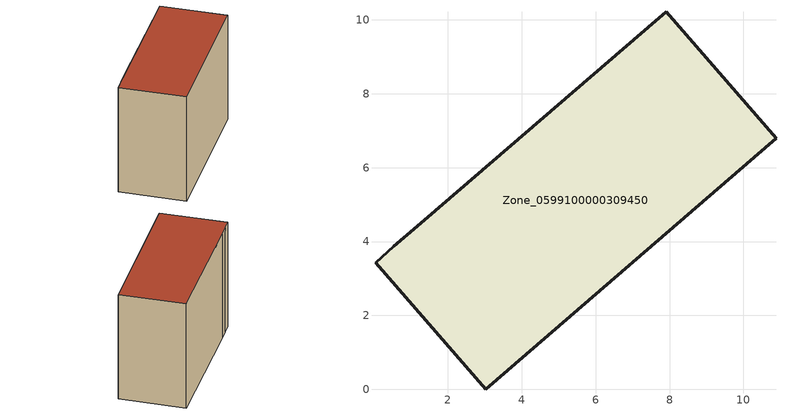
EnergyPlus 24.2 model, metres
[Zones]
Zone_0599100000309450
 floor ground (C_G): 0.54,3.87 1.17,4.41 7.91,10.22 10.88,6.8 3.03,0 0.05,3.43 z0
 wall outside (C_F): 3.03,0 10.88,6.8 7.91,10.22 1.17,4.41 0.54,3.87 0.05,3.43 3.03,0 z0:7.81
 roof outside (C_R): 1.17,4.41 0.54,3.87 0.05,3.43 3.03,0 10.88,6.8 7.91,10.22 z7.81
[BUILDING]
Pand.0599100000309450: North Axis=0; Terrain=City; Loads Convergence Tolerance Value=0.04; Temperature Convergence Tolerance Value=0.4; Solar Distribution=FullExterior; Maximum Number of Warmup Days=25; Minimum Number of Warmup Days=1
[Site:Location]
Rotterdam.The.Hague.AP_ZH_NLD Design_Conditions: Latitude=51.96; Longitude=4.45; Time Zone=1; Elevation=-4.5
[SITE:GROUNDTEMPERATURE:BUILDINGSURFACE]
18, 18, 18, 18, 18, 18, 18, 18, 18, 18, 18, 18
[MATERIAL] Thermal Absorptance=0.9; Solar Absorptance=0.7; Visible Absorptance=0.7
Name | Roughness | Thickness | Conductivity | Density | Specific Heat
G.TI.1946 | MediumSmooth | 0.15 | 1 | 540 | 1210
F.TI.1946 | Rough | 0.3 | 0.857143 | 1920 | 840
R.TI.1946 | MediumRough | 0.2 | 0.1 | 1500 | 1000
[CONSTRUCTION]
C_G: G.TI.1946
C_F: F.TI.1946
C_R: R.TI.1946
[ZONE]
Zone_0599100000309450: Type=1; Multiplier=1; Ceiling Height=Autocalculate; Volume=Autocalculate; Floor Area=autocalculate; Part of Total Floor Area=Yes
[ZONEINFILTRATION:DESIGNFLOWRATE]
Infil_Zone_0599100000309450: Zone or ZoneList or Space or SpaceList=Zone_0599100000309450; Schedule=AlwaysOn; Design Flow Rate Calculation Method=Flow/Area; Flow Rate per Floor Area=0.003; Constant Term Coefficient=1; Temperature Term Coefficient=0; Velocity Term Coefficient=0; Velocity Squared Term Coefficient=0
[HVACTEMPLATE:ZONE:IDEALLOADSAIRSYSTEM]
Zone_0599100000309450: Maximum Heating Supply Air Temperature=50; Minimum Cooling Supply Air Temperature=13; Maximum Heating Supply Air Humidity Ratio=0.0156; Minimum Cooling Supply Air Humidity Ratio=0.0077; Heating Limit=NoLimit; Cooling Limit=NoLimit; Dehumidification Control Type=ConstantSensibleHeatRatio; Cooling Sensible Heat Ratio=0.7; Dehumidification Setpoint=60; Humidification Control Type=None; Humidification Setpoint=30; Outdoor Air Method=None; Outdoor Air Flow Rate per Person=0.00944; Outdoor Air Flow Rate per Zone Floor Area=0; Outdoor Air Flow Rate per Zone=0; Demand Controlled Ventilation Type=None; Outdoor Air Economizer Type=NoEconomizer; Heat Recovery Type=None; Sensible Heat Recovery Effectiveness=0.7; Latent Heat Recovery Effectiveness=0.65
[ZONECONTROL:THERMOSTAT]
ThermostatControl_Zone_0599100000309450: Zone or ZoneList=Zone_0599100000309450; Control Type Schedule=DualSetpointControlType; Control 1=Thermostat_Zone_0599100000309450; Temperature Difference Between Cutout And Setpoint=0
[THERMOSTATSETPOINT:DUALSETPOINT]
Thermostat_Zone_0599100000309450: Heating Setpoint Temperature Schedule=HeatingSetpoint_Zone_0599100000309450; Cooling Setpoint Temperature Schedule=CoolingSetpoint_Zone_0599100000309450
[SCHEDULE:COMPACT]
HeatingSetpoint_Zone_0599100000309450: Through: 12/31, For: AllDays, Until: 24:00, 21
CoolingSetpoint_Zone_0599100000309450: Through: 12/31, For: AllDays, Until: 24:00, 24
DualSetpointControlType: Through: 12/31, For: AllDays, Until: 24:00, 4
AlwaysOn: Through: 12/31, For: AllDays, Until: 24:00, 1
